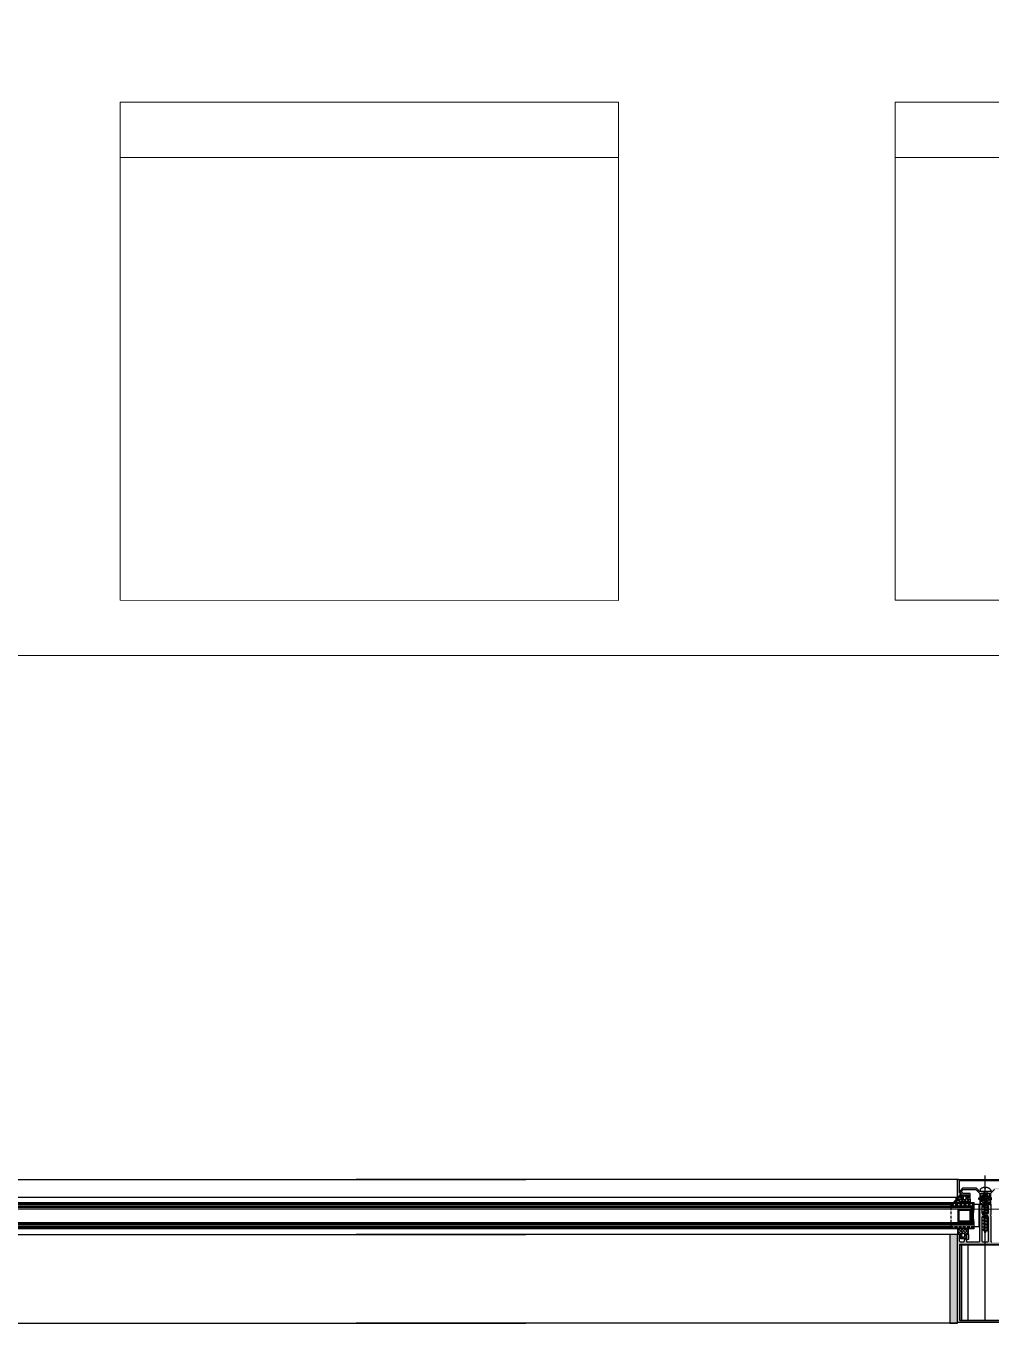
# Model space of a CAD drawing. Header units: millimetres. Extents: x 809 to 8159, y 33 to 4533.
# Drawn here: x 3333.8 to 3421, y 3467.1 to 3584.2 of the extents above; entities that cross this region are included whole.
import ezdxf

# ---------------------------------------------------------------- set-up
doc = ezdxf.new("R2010")
doc.units = ezdxf.units.MM
doc.linetypes.add('DASHDOT', pattern=[25.4, 12.7, -6.35, 0, -6.35])
doc.linetypes.add('HIDDEN', pattern=[0.375, 0.25, -0.125])
for name, color, linetype in [('1', 3, 'Continuous'), ('11', 11, 'Continuous'), ('3', 11, 'Continuous'), ('5', 11, 'Continuous'), ('EKSEN', 11, 'Continuous'), ('FITILLER', 240, 'Continuous'), ('GORUNUS-TARAMA', 11, 'Continuous')]:
    doc.layers.add(name, color=color, linetype=linetype)
doc.layers.add('cam', color=5, linetype='Continuous', lineweight=0)
doc.layers.add('TEFRİŞ', color=130, linetype='Continuous', lineweight=0)

# ---------------------------------------------------------------- blocks, each defined once
blk = doc.blocks.new('TABURE')
at = {"layer": 'TEFRİŞ'}
for p, q in [((34528.62, -4739.8), (34573.08, -4732.83)), ((34573.08, -4732.83), (34580.05, -4777.29)), ((34535.59, -4784.26), (34528.62, -4739.8)), ((34579.28, -4772.35), (34534.82, -4779.32)), ((34580.05, -4777.29), (34535.59, -4784.26))]:
    blk.add_line(p, q, dxfattribs=at)
blk = doc.blocks.new('ajsdfxcvzx')
h = blk.add_hatch(color=256)
edge = h.paths.add_edge_path()
edge.add_arc((35378.73, -5111.43), 0.05, 0, 90)
edge.add_line((35378.73, -5111.38), (35374.09, -5111.38))
edge.add_arc((35374.09, -5111.43), 0.05, 90, 180)
edge.add_line((35374.04, -5111.43), (35374.04, -5112.38))
edge.add_line((35374.04, -5112.38), (35374.17, -5112.49))
edge.add_arc((35374.14, -5112.53), 0.05, -40, 50, ccw=False)
edge.add_line((35374.18, -5112.56), (35373.95, -5112.84))
edge.add_arc((35373.93, -5112.83), 0.02, 180, 320, ccw=False)
edge.add_line((35373.91, -5112.83), (35373.91, -5111.3))
edge.add_arc((35373.96, -5111.3), 0.05, 90, 180, ccw=False)
edge.add_line((35373.96, -5111.25), (35378.86, -5111.25))
edge.add_arc((35378.86, -5111.3), 0.05, 0, 90, ccw=False)
edge.add_line((35378.91, -5111.3), (35378.91, -5112.83))
edge.add_arc((35378.89, -5112.83), 0.02, 220, 360, ccw=False)
edge.add_line((35378.87, -5112.84), (35378.64, -5112.56))
edge.add_arc((35378.68, -5112.53), 0.05, 130, 220, ccw=False)
edge.add_line((35378.65, -5112.49), (35378.78, -5112.38))
edge.add_line((35378.78, -5112.38), (35378.78, -5111.43))
h = blk.add_hatch(color=256)
edge = h.paths.add_edge_path()
edge.add_line((35377.89, -5112.62), (35378.49, -5112.62))
edge.add_line((35378.49, -5112.62), (35378.72, -5112.9))
edge.add_line((35378.72, -5112.9), (35378.52, -5112.9))
edge.add_line((35378.52, -5112.9), (35378.52, -5112.97))
edge.add_arc((35378.57, -5112.97), 0.05, 180, 270)
edge.add_line((35378.57, -5113.02), (35378.91, -5113.02))
edge.add_line((35378.91, -5113.02), (35378.91, -5112.92))
edge.add_line((35378.91, -5112.92), (35378.61, -5112.56))
edge.add_arc((35378.64, -5112.53), 0.05, 130, 220, ccw=False)
edge.add_line((35378.61, -5112.49), (35378.7, -5112.41))
edge.add_arc((35378.67, -5112.38), 0.05, 310, 400)
edge.add_line((35378.71, -5112.34), (35378.45, -5112.04))
edge.add_arc((35378.41, -5112.07), 0.05, 40, 90)
edge.add_line((35378.41, -5112.02), (35377.23, -5112.02))
edge.add_arc((35377.23, -5112.07), 0.05, 90, 135)
edge.add_line((35377.2, -5112.04), (35377.02, -5112.21))
edge.add_line((35377.02, -5112.21), (35377.02, -5112.26))
edge.add_line((35377.02, -5112.26), (35376.98, -5112.26))
edge.add_line((35376.98, -5112.26), (35376.92, -5112.31))
edge.add_arc((35376.89, -5112.28), 0.05, 270, 315, ccw=False)
edge.add_line((35376.89, -5112.33), (35375.93, -5112.33))
edge.add_arc((35375.93, -5112.28), 0.05, 225, 270, ccw=False)
edge.add_line((35375.9, -5112.31), (35375.84, -5112.26))
edge.add_line((35375.84, -5112.26), (35375.8, -5112.26))
edge.add_line((35375.8, -5112.26), (35375.8, -5112.21))
edge.add_line((35375.8, -5112.21), (35375.62, -5112.04))
edge.add_arc((35375.59, -5112.07), 0.05, 45, 90)
edge.add_line((35375.59, -5112.02), (35374.41, -5112.02))
edge.add_arc((35374.41, -5112.07), 0.05, 90, 140)
edge.add_line((35374.37, -5112.04), (35374.11, -5112.34))
edge.add_arc((35374.15, -5112.38), 0.05, 140, 230)
edge.add_line((35374.12, -5112.41), (35374.21, -5112.49))
edge.add_arc((35374.18, -5112.53), 0.05, -40, 50, ccw=False)
edge.add_line((35374.21, -5112.56), (35373.92, -5112.92))
edge.add_line((35373.92, -5112.92), (35373.92, -5113.02))
edge.add_line((35373.92, -5113.02), (35374.25, -5113.02))
edge.add_arc((35374.25, -5112.97), 0.05, 270, 360)
edge.add_line((35374.3, -5112.97), (35374.3, -5112.9))
edge.add_line((35374.3, -5112.9), (35374.1, -5112.9))
edge.add_line((35374.1, -5112.9), (35374.33, -5112.62))
edge.add_line((35374.33, -5112.62), (35374.93, -5112.62))
edge.add_line((35374.93, -5112.62), (35374.93, -5112.9))
edge.add_line((35374.93, -5112.9), (35374.8, -5112.9))
edge.add_line((35374.8, -5112.9), (35374.8, -5112.97))
edge.add_arc((35374.85, -5112.97), 0.05, 180, 270)
edge.add_line((35374.85, -5113.02), (35375.05, -5113.02))
edge.add_line((35375.05, -5113.02), (35375.05, -5112.55))
edge.add_arc((35375, -5112.55), 0.05, 0, 90)
edge.add_line((35375, -5112.5), (35374.43, -5112.5))
edge.add_arc((35374.43, -5112.45), 0.05, 230, 270, ccw=False)
edge.add_line((35374.39, -5112.49), (35374.29, -5112.4))
edge.add_arc((35374.32, -5112.36), 0.05, 140, 230, ccw=False)
edge.add_line((35374.28, -5112.33), (35374.42, -5112.16))
edge.add_arc((35374.46, -5112.19), 0.05, 90, 140, ccw=False)
edge.add_line((35374.46, -5112.14), (35375.54, -5112.14))
edge.add_arc((35375.54, -5112.19), 0.05, 45, 90, ccw=False)
edge.add_line((35375.57, -5112.16), (35375.9, -5112.48))
edge.add_arc((35375.86, -5112.52), 0.05, 0, 45, ccw=False)
edge.add_line((35375.91, -5112.52), (35375.91, -5112.92))
edge.add_line((35375.91, -5112.92), (35375.81, -5112.92))
edge.add_line((35375.81, -5112.92), (35375.81, -5113.02))
edge.add_line((35375.81, -5113.02), (35376.11, -5113.02))
edge.add_arc((35376.11, -5112.97), 0.05, 270, 360)
edge.add_line((35376.16, -5112.97), (35376.16, -5112.9))
edge.add_line((35376.16, -5112.9), (35376.03, -5112.9))
edge.add_line((35376.03, -5112.9), (35376.03, -5112.53))
edge.add_arc((35376.08, -5112.53), 0.05, 90, 180, ccw=False)
edge.add_line((35376.08, -5112.48), (35376.74, -5112.48))
edge.add_arc((35376.74, -5112.53), 0.05, 0, 90, ccw=False)
edge.add_line((35376.79, -5112.53), (35376.79, -5112.9))
edge.add_line((35376.79, -5112.9), (35376.66, -5112.9))
edge.add_line((35376.66, -5112.9), (35376.66, -5112.97))
edge.add_arc((35376.71, -5112.97), 0.05, 180, 270)
edge.add_line((35376.71, -5113.02), (35377.01, -5113.02))
edge.add_line((35377.01, -5113.02), (35377.01, -5112.92))
edge.add_line((35377.01, -5112.92), (35376.91, -5112.92))
edge.add_line((35376.91, -5112.92), (35376.91, -5112.52))
edge.add_arc((35376.96, -5112.52), 0.05, 135, 180, ccw=False)
edge.add_line((35376.92, -5112.48), (35377.25, -5112.16))
edge.add_arc((35377.28, -5112.19), 0.05, 90, 135, ccw=False)
edge.add_line((35377.28, -5112.14), (35378.36, -5112.14))
edge.add_arc((35378.36, -5112.19), 0.05, 40, 90, ccw=False)
edge.add_line((35378.4, -5112.16), (35378.54, -5112.33))
edge.add_arc((35378.5, -5112.36), 0.05, -50, 40, ccw=False)
edge.add_line((35378.53, -5112.4), (35378.43, -5112.49))
edge.add_arc((35378.39, -5112.45), 0.05, 270, 310, ccw=False)
edge.add_line((35378.39, -5112.5), (35377.82, -5112.5))
edge.add_arc((35377.82, -5112.55), 0.05, 90, 180)
edge.add_line((35377.77, -5112.55), (35377.77, -5113.02))
edge.add_line((35377.77, -5113.02), (35377.97, -5113.02))
edge.add_arc((35377.97, -5112.97), 0.05, 270, 360)
edge.add_line((35378.02, -5112.97), (35378.02, -5112.9))
edge.add_line((35378.02, -5112.9), (35377.89, -5112.9))
edge.add_line((35377.89, -5112.9), (35377.89, -5112.62))
h = blk.add_hatch(color=256)
edge = h.paths.add_edge_path()
edge.add_line((35374.16, -5116.24), (35374.16, -5116.31))
edge.add_line((35374.16, -5116.31), (35374.07, -5116.31))
edge.add_line((35374.07, -5116.31), (35374.07, -5116.79))
edge.add_arc((35374.17, -5116.79), 0.1, -180, -90)
edge.add_line((35374.17, -5116.89), (35374.45, -5116.89))
edge.add_arc((35374.45, -5116.79), 0.1, -90, 0)
edge.add_line((35374.55, -5116.79), (35374.55, -5116.71))
edge.add_arc((35374.6, -5116.71), 0.05, 135, 180, ccw=False)
edge.add_line((35374.56, -5116.68), (35374.74, -5116.51))
edge.add_arc((35374.7, -5116.47), 0.05, -45, 0)
edge.add_line((35374.75, -5116.47), (35374.75, -5116.31))
edge.add_line((35374.75, -5116.31), (35374.66, -5116.31))
edge.add_line((35374.66, -5116.31), (35374.66, -5116.24))
edge.add_arc((35374.71, -5116.24), 0.05, -270, -180, ccw=False)
edge.add_line((35374.71, -5116.19), (35374.91, -5116.19))
edge.add_line((35374.91, -5116.19), (35374.91, -5116.63))
edge.add_arc((35374.86, -5116.63), 0.05, -90, 0, ccw=False)
edge.add_line((35374.86, -5116.68), (35374.79, -5116.68))
edge.add_arc((35374.79, -5116.73), 0.05, 90, 135)
edge.add_line((35374.76, -5116.7), (35374.72, -5116.73))
edge.add_arc((35374.76, -5116.76), 0.05, 135, 180)
edge.add_line((35374.71, -5116.76), (35374.71, -5116.84))
edge.add_arc((35374.76, -5116.84), 0.05, -180, -90)
edge.add_line((35374.76, -5116.89), (35375.01, -5116.89))
edge.add_line((35375.01, -5116.89), (35375.38, -5116.89))
edge.add_line((35375.38, -5116.89), (35375.41, -5116.92))
edge.add_line((35375.41, -5116.92), (35375.44, -5116.89))
edge.add_line((35375.44, -5116.89), (35375.81, -5116.89))
edge.add_arc((35375.82, -5116.8), 0.0919, -95.0705, 0.955)
edge.add_line((35375.91, -5116.8), (35375.91, -5114.52))
edge.add_arc((35375.91, -5114.5), 0.02, -90, 90)
edge.add_line((35375.91, -5114.48), (35375.91, -5114.46))
edge.add_arc((35375.91, -5114.44), 0.02, -90, 90)
edge.add_line((35375.91, -5114.42), (35375.91, -5113.49))
edge.add_line((35375.91, -5113.49), (35376.05, -5113.49))
edge.add_arc((35376.05, -5113.55), 0.06, 0, 90, ccw=False)
edge.add_line((35376.11, -5113.55), (35376.18, -5113.55))
edge.add_arc((35376.18, -5113.58), 0.03, 0, 90, ccw=False)
edge.add_line((35376.21, -5113.58), (35376.21, -5113.62))
edge.add_arc((35376.18, -5113.62), 0.03, -90, 0, ccw=False)
edge.add_line((35376.18, -5113.65), (35376.11, -5113.65))
edge.add_line((35376.11, -5113.65), (35376.11, -5114.29))
edge.add_line((35376.11, -5114.29), (35376.36, -5114.29))
edge.add_line((35376.36, -5114.29), (35376.41, -5114.34))
edge.add_line((35376.41, -5114.34), (35376.46, -5114.29))
edge.add_line((35376.46, -5114.29), (35376.71, -5114.29))
edge.add_line((35376.71, -5114.29), (35376.71, -5113.65))
edge.add_line((35376.71, -5113.65), (35376.64, -5113.65))
edge.add_arc((35376.64, -5113.62), 0.03, -180, -90, ccw=False)
edge.add_line((35376.61, -5113.62), (35376.61, -5113.58))
edge.add_arc((35376.64, -5113.58), 0.03, -270, -180, ccw=False)
edge.add_line((35376.64, -5113.55), (35376.71, -5113.55))
edge.add_arc((35376.77, -5113.55), 0.06, 90, 180, ccw=False)
edge.add_line((35376.77, -5113.49), (35376.91, -5113.49))
edge.add_line((35376.91, -5113.49), (35376.91, -5114.42))
edge.add_arc((35376.91, -5114.44), 0.02, 90, 270)
edge.add_line((35376.91, -5114.46), (35376.91, -5114.48))
edge.add_arc((35376.91, -5114.5), 0.02, 90, 270)
edge.add_line((35376.91, -5114.52), (35376.91, -5116.8))
edge.add_arc((35377, -5116.8), 0.0919, 179.045, 275.0705)
edge.add_line((35377.01, -5116.89), (35377.38, -5116.89))
edge.add_line((35377.38, -5116.89), (35377.41, -5116.92))
edge.add_line((35377.41, -5116.92), (35377.44, -5116.89))
edge.add_line((35377.44, -5116.89), (35377.81, -5116.89))
edge.add_line((35377.81, -5116.89), (35378.06, -5116.89))
edge.add_arc((35378.06, -5116.84), 0.05, -90, 0)
edge.add_line((35378.11, -5116.84), (35378.11, -5116.76))
edge.add_arc((35378.06, -5116.76), 0.05, 0, 45)
edge.add_line((35378.1, -5116.73), (35378.06, -5116.7))
edge.add_arc((35378.03, -5116.73), 0.05, 45, 90)
edge.add_line((35378.03, -5116.68), (35377.96, -5116.68))
edge.add_arc((35377.96, -5116.63), 0.05, -180, -90, ccw=False)
edge.add_line((35377.91, -5116.63), (35377.91, -5116.19))
edge.add_line((35377.91, -5116.19), (35378.11, -5116.19))
edge.add_arc((35378.11, -5116.24), 0.05, 0, 90, ccw=False)
edge.add_line((35378.16, -5116.24), (35378.16, -5116.31))
edge.add_line((35378.16, -5116.31), (35378.07, -5116.31))
edge.add_line((35378.07, -5116.31), (35378.07, -5116.47))
edge.add_arc((35378.12, -5116.47), 0.05, 180, 225)
edge.add_line((35378.08, -5116.51), (35378.26, -5116.68))
edge.add_arc((35378.22, -5116.71), 0.05, 0, 45, ccw=False)
edge.add_line((35378.27, -5116.71), (35378.27, -5116.79))
edge.add_arc((35378.37, -5116.79), 0.1, -180, -90)
edge.add_line((35378.37, -5116.89), (35378.65, -5116.89))
edge.add_arc((35378.65, -5116.79), 0.1, -90, 0)
edge.add_line((35378.75, -5116.79), (35378.75, -5116.31))
edge.add_line((35378.75, -5116.31), (35378.66, -5116.31))
edge.add_line((35378.66, -5116.31), (35378.66, -5116.24))
edge.add_arc((35378.71, -5116.24), 0.05, -270, -180, ccw=False)
edge.add_line((35378.71, -5116.19), (35378.91, -5116.19))
edge.add_line((35378.91, -5116.19), (35378.91, -5124.18))
edge.add_line((35378.91, -5124.18), (35373.91, -5124.18))
edge.add_line((35373.91, -5124.18), (35373.91, -5116.19))
edge.add_line((35373.91, -5116.19), (35374.11, -5116.19))
edge.add_arc((35374.11, -5116.24), 0.05, 0, 90, ccw=False)
h.paths.add_polyline_path([(35378.71, -5117.08), (35378.71, -5123.98), (35374.11, -5123.98), (35374.11, -5117.08), (35376.41, -5117.08)], flags=16)
edge = h.paths.add_edge_path(flags=16)
edge.add_arc((35376.21, -5114.68), 0.1, 90, 180)
edge.add_line((35376.11, -5114.68), (35376.11, -5116.78))
edge.add_arc((35376.21, -5116.78), 0.1, -180, -90)
edge.add_line((35376.21, -5116.88), (35376.61, -5116.88))
edge.add_arc((35376.61, -5116.78), 0.1, -90, 0)
edge.add_line((35376.71, -5116.78), (35376.71, -5114.68))
edge.add_arc((35376.61, -5114.68), 0.1, 0, 90)
edge.add_line((35376.61, -5114.58), (35376.21, -5114.58))
h = blk.add_hatch()
h.set_pattern_fill('NET', color=256, angle=-90, style=0)
h.set_pattern_definition([(270, (35382.86816, -5172.36346), (-0.125, 2e-17), []), (180, (35382.86816, -5172.36346), (1e-17, 0.125), [])])
h.paths.add_polyline_path([(35375.12, -5113.94), (35375.12, -5115.1), (35375.41, -5115.1), (35375.37, -5114.91), (35375.35, -5114.67), (35375.35, -5114.41), (35375.38, -5114.08), (35375.4, -5113.94)])
at = {"layer": 'FITILLER'}
h = blk.add_hatch(dxfattribs=at)
h.set_pattern_fill('NET', color=256, scale=1.5, angle=-45, style=0)
h.set_pattern_definition([(315, (35390.8984, -5098.60583), (0.1325825, 0.1325825), []), (45, (35390.8984, -5098.60583), (-0.1325825, 0.1325825), [])])
edge = h.paths.add_edge_path(flags=16)
edge.add_arc((35374.53, -5112.85), 0.1, 90, 180)
edge.add_line((35374.43, -5112.85), (35374.43, -5112.97))
edge.add_arc((35374.53, -5112.97), 0.1, 180, 270)
edge.add_line((35374.53, -5113.07), (35374.58, -5113.07))
edge.add_arc((35374.58, -5112.97), 0.1, 270, 360)
edge.add_line((35374.68, -5112.97), (35374.68, -5112.85))
edge.add_arc((35374.58, -5112.85), 0.1, 0, 90)
edge.add_line((35374.58, -5112.75), (35374.53, -5112.75))
edge = h.paths.add_edge_path()
edge.add_arc((35373.57, -5113.01), 0.2, 319.7669, 350)
edge.add_line((35373.77, -5113.04), (35373.79, -5112.91))
edge.add_arc((35373.84, -5112.92), 0.05, 105, 170, ccw=False)
edge.add_line((35373.83, -5112.87), (35373.9, -5112.85))
edge.add_line((35373.9, -5112.85), (35373.9, -5113.02))
edge.add_line((35373.9, -5113.02), (35374.28, -5113.02))
edge.add_arc((35374.28, -5112.97), 0.05, 270, 360)
edge.add_line((35374.33, -5112.97), (35374.33, -5112.85))
edge.add_line((35374.33, -5112.85), (35374.23, -5112.85))
edge.add_line((35374.23, -5112.85), (35374.23, -5112.8))
edge.add_line((35374.23, -5112.8), (35374.3, -5112.67))
edge.add_arc((35374.35, -5112.7), 0.05, 90, 150, ccw=False)
edge.add_line((35374.35, -5112.65), (35374.76, -5112.65))
edge.add_arc((35374.76, -5112.7), 0.05, 30, 90, ccw=False)
edge.add_line((35374.8, -5112.67), (35374.88, -5112.8))
edge.add_line((35374.88, -5112.8), (35374.88, -5112.85))
edge.add_line((35374.88, -5112.85), (35374.78, -5112.85))
edge.add_line((35374.78, -5112.85), (35374.78, -5112.97))
edge.add_arc((35374.83, -5112.97), 0.05, 180, 270)
edge.add_line((35374.83, -5113.02), (35375.05, -5113.02))
edge.add_line((35375.05, -5113.02), (35375.05, -5113.37))
edge.add_line((35375.05, -5113.37), (35374.9, -5113.37))
edge.add_line((35374.9, -5113.37), (35374.9, -5113.22))
edge.add_arc((35374.85, -5113.22), 0.05, 360, 450)
edge.add_line((35374.85, -5113.17), (35374.83, -5113.17))
edge.add_arc((35374.83, -5113.22), 0.05, 90, 180)
edge.add_line((35374.78, -5113.22), (35374.78, -5113.37))
edge.add_line((35374.78, -5113.37), (35374.63, -5113.37))
edge.add_line((35374.63, -5113.37), (35374.63, -5113.22))
edge.add_arc((35374.58, -5113.22), 0.05, 0, 90)
edge.add_line((35374.58, -5113.17), (35374.56, -5113.17))
edge.add_arc((35374.56, -5113.22), 0.05, 90, 180)
edge.add_line((35374.51, -5113.22), (35374.51, -5113.37))
edge.add_line((35374.51, -5113.37), (35374.36, -5113.37))
edge.add_line((35374.36, -5113.37), (35374.36, -5113.22))
edge.add_arc((35374.31, -5113.22), 0.05, 0, 90)
edge.add_line((35374.31, -5113.17), (35374.29, -5113.17))
edge.add_arc((35374.29, -5113.22), 0.05, 90, 180)
edge.add_line((35374.24, -5113.22), (35374.24, -5113.37))
edge.add_line((35374.24, -5113.37), (35374.09, -5113.37))
edge.add_line((35374.09, -5113.37), (35374.09, -5113.22))
edge.add_arc((35374.04, -5113.22), 0.05, 0, 90)
edge.add_line((35374.04, -5113.17), (35373.93, -5113.17))
edge.add_arc((35373.93, -5113.22), 0.05, 90, 130)
edge.add_line((35373.9, -5113.19), (35373.58, -5113.45))
edge.add_arc((35373.55, -5113.42), 0.05, 139.7669, 319.7669, ccw=False)
edge.add_line((35373.51, -5113.39), (35373.72, -5113.14))
h = blk.add_hatch(dxfattribs=at)
h.set_pattern_fill('NET', color=256, scale=1.5, angle=-45, style=0)
h.set_pattern_definition([(315, (35454.4424, -5094.71168), (0.1325825, 0.1325825), []), (45, (35454.4424, -5094.71168), (-0.1325825, 0.1325825), [])])
edge = h.paths.add_edge_path(flags=16)
edge.add_arc((35376.39, -5113.02), 0.1, 180, 270, ccw=False)
edge.add_line((35376.29, -5113.02), (35376.29, -5112.86))
edge.add_arc((35376.39, -5112.86), 0.1, 90, 180, ccw=False)
edge.add_line((35376.39, -5112.76), (35376.44, -5112.76))
edge.add_arc((35376.44, -5112.86), 0.1, 0, 90, ccw=False)
edge.add_line((35376.54, -5112.86), (35376.54, -5113.02))
edge.add_arc((35376.44, -5113.02), 0.1, 270, 360, ccw=False)
edge.add_line((35376.44, -5113.12), (35376.39, -5113.12))
edge = h.paths.add_edge_path()
edge.add_line((35375.91, -5113.03), (35375.91, -5113.55))
edge.add_arc((35375.92, -5113.55), 0.01, 180, 315)
edge.add_line((35375.93, -5113.56), (35376.04, -5113.45))
edge.add_arc((35376.05, -5113.45), 0.00893, 45, 135, ccw=False)
edge.add_line((35376.05, -5113.45), (35376.16, -5113.56))
edge.add_arc((35376.17, -5113.55), 0.00893, 225, 315)
edge.add_line((35376.17, -5113.56), (35376.28, -5113.45))
edge.add_arc((35376.29, -5113.45), 0.00893, 45, 135, ccw=False)
edge.add_line((35376.3, -5113.45), (35376.4, -5113.56))
edge.add_arc((35376.41, -5113.55), 0.00893, 225, 315)
edge.add_line((35376.42, -5113.56), (35376.53, -5113.45))
edge.add_arc((35376.53, -5113.45), 0.00893, 45, 135, ccw=False)
edge.add_line((35376.54, -5113.45), (35376.65, -5113.56))
edge.add_arc((35376.66, -5113.55), 0.00893, 225, 315)
edge.add_line((35376.66, -5113.56), (35376.77, -5113.45))
edge.add_arc((35376.78, -5113.45), 0.00893, 45, 135, ccw=False)
edge.add_line((35376.78, -5113.45), (35376.89, -5113.56))
edge.add_arc((35376.9, -5113.55), 0.01, 225, 360)
edge.add_line((35376.91, -5113.55), (35376.91, -5113.03))
edge.add_line((35376.91, -5113.03), (35376.69, -5113.03))
edge.add_arc((35376.69, -5112.98), 0.05, 180, 270, ccw=False)
edge.add_line((35376.64, -5112.98), (35376.64, -5112.86))
edge.add_line((35376.64, -5112.86), (35376.74, -5112.86))
edge.add_line((35376.74, -5112.86), (35376.74, -5112.81))
edge.add_line((35376.74, -5112.81), (35376.66, -5112.68))
edge.add_arc((35376.62, -5112.71), 0.05, 30, 90)
edge.add_line((35376.62, -5112.66), (35376.2, -5112.66))
edge.add_arc((35376.2, -5112.71), 0.05, 90, 150)
edge.add_line((35376.16, -5112.68), (35376.09, -5112.81))
edge.add_line((35376.09, -5112.81), (35376.09, -5112.86))
edge.add_line((35376.09, -5112.86), (35376.19, -5112.86))
edge.add_line((35376.19, -5112.86), (35376.19, -5112.98))
edge.add_arc((35376.14, -5112.98), 0.05, 270, 360, ccw=False)
edge.add_line((35376.14, -5113.03), (35375.91, -5113.03))
h = blk.add_hatch(dxfattribs=at)
h.set_pattern_fill('DOTS', color=256, scale=1.2, angle=-135, style=0)
h.set_pattern_definition([(225, (35515.47206, -5022.02654), (0.026516504, -0.079549513), [0, -0.075])])
h.paths.add_polyline_path([(35373.9, -5116.22), (35373.22, -5116.22), (35373.22, -5124.22), (35373.9, -5124.22)])
h = blk.add_hatch(dxfattribs=at)
h.set_pattern_fill('NET', color=256, scale=1.5, angle=-45, style=0)
h.set_pattern_definition([(315, (35386.65688, -5102.58182), (0.1325825, 0.1325825), []), (45, (35386.65688, -5102.58182), (-0.1325825, 0.1325825), [])])
edge = h.paths.add_edge_path(flags=16)
edge.add_arc((35374.44, -5116.21), 0.1, 0, 90, ccw=False)
edge.add_line((35374.54, -5116.21), (35374.54, -5116.37))
edge.add_arc((35374.44, -5116.37), 0.1, 270, 360, ccw=False)
edge.add_line((35374.44, -5116.47), (35374.39, -5116.47))
edge.add_arc((35374.39, -5116.37), 0.1, 180, 270, ccw=False)
edge.add_line((35374.29, -5116.37), (35374.29, -5116.21))
edge.add_arc((35374.39, -5116.21), 0.1, 90, 180, ccw=False)
edge.add_line((35374.39, -5116.11), (35374.44, -5116.11))
edge = h.paths.add_edge_path()
edge.add_line((35374.91, -5116.2), (35374.91, -5115.68))
edge.add_arc((35374.9, -5115.68), 0.01, 0, 135)
edge.add_line((35374.89, -5115.67), (35374.78, -5115.78))
edge.add_arc((35374.78, -5115.78), 0.00893, 225, 315, ccw=False)
edge.add_line((35374.77, -5115.78), (35374.66, -5115.67))
edge.add_arc((35374.65, -5115.68), 0.00893, 45, 135)
edge.add_line((35374.65, -5115.67), (35374.54, -5115.78))
edge.add_arc((35374.53, -5115.78), 0.00893, 225, 315, ccw=False)
edge.add_line((35374.53, -5115.78), (35374.42, -5115.67))
edge.add_arc((35374.41, -5115.68), 0.00893, 45, 135)
edge.add_line((35374.4, -5115.67), (35374.29, -5115.78))
edge.add_arc((35374.29, -5115.78), 0.00893, 225, 315, ccw=False)
edge.add_line((35374.28, -5115.78), (35374.17, -5115.67))
edge.add_arc((35374.17, -5115.68), 0.00893, 45, 135)
edge.add_line((35374.16, -5115.67), (35374.05, -5115.78))
edge.add_arc((35374.04, -5115.78), 0.00893, 225, 315, ccw=False)
edge.add_line((35374.04, -5115.78), (35373.93, -5115.67))
edge.add_arc((35373.92, -5115.68), 0.01, 45, 180)
edge.add_line((35373.91, -5115.68), (35373.91, -5116.2))
edge.add_line((35373.91, -5116.2), (35374.14, -5116.2))
edge.add_arc((35374.14, -5116.25), 0.05, 0, 90, ccw=False)
edge.add_line((35374.19, -5116.25), (35374.19, -5116.37))
edge.add_line((35374.19, -5116.37), (35374.09, -5116.37))
edge.add_line((35374.09, -5116.37), (35374.09, -5116.42))
edge.add_line((35374.09, -5116.42), (35374.16, -5116.55))
edge.add_arc((35374.2, -5116.52), 0.05, 210, 270)
edge.add_line((35374.2, -5116.57), (35374.62, -5116.57))
edge.add_arc((35374.62, -5116.52), 0.05, 270, 330)
edge.add_line((35374.66, -5116.55), (35374.74, -5116.42))
edge.add_line((35374.74, -5116.42), (35374.74, -5116.37))
edge.add_line((35374.74, -5116.37), (35374.64, -5116.37))
edge.add_line((35374.64, -5116.37), (35374.64, -5116.25))
edge.add_arc((35374.69, -5116.25), 0.05, 90, 180, ccw=False)
edge.add_line((35374.69, -5116.2), (35374.91, -5116.2))
at = {"linetype": 'HIDDEN'}
for p, q in [((35373.33, -5113.52), (35375.41, -5113.52)), ((35373.33, -5115.52), (35373.33, -5113.52)), ((35375.39, -5115.52), (35373.33, -5115.52))]:
    blk.add_line(p, q, dxfattribs=at)
blk.add_line((35375.41, -5113.52), (35375.41, -5113.52))
at = {"elevation": 0}
for points in [[(35378.78, -5111.43, 0.414214), (35378.73, -5111.38), (35374.09, -5111.38, 0.414214), (35374.04, -5111.43), (35374.04, -5112.38), (35374.17, -5112.49, -0.414214), (35374.18, -5112.56), (35373.95, -5112.84, -0.700208), (35373.91, -5112.83), (35373.91, -5111.3, -0.414214), (35373.96, -5111.25), (35378.86, -5111.25, -0.414214), (35378.91, -5111.3), (35378.91, -5112.83, -0.700208), (35378.87, -5112.84), (35378.64, -5112.56, -0.414214), (35378.65, -5112.49), (35378.78, -5112.38)], [(35376.21, -5114.58, 0.414214), (35376.11, -5114.68), (35376.11, -5116.78, 0.414214), (35376.21, -5116.88), (35376.61, -5116.88, 0.414214), (35376.71, -5116.78), (35376.71, -5114.68, 0.414214), (35376.61, -5114.58)]]:
    blk.add_lwpolyline(points, format="xyb", close=True, dxfattribs=at)
for points in [[(35376.98, -5112.26), (35376.92, -5112.31, -0.198912), (35376.89, -5112.33), (35375.93, -5112.33, -0.198912), (35375.9, -5112.31), (35375.84, -5112.26), (35375.8, -5112.26), (35375.8, -5112.21), (35375.62, -5112.04, 0.198912), (35375.59, -5112.02), (35374.41, -5112.02, 0.221695), (35374.37, -5112.04), (35374.11, -5112.34, 0.414214), (35374.12, -5112.41), (35374.21, -5112.49, -0.414214), (35374.21, -5112.56), (35373.92, -5112.92), (35373.92, -5113.02), (35374.25, -5113.02, 0.414214), (35374.3, -5112.97), (35374.3, -5112.9), (35374.1, -5112.9), (35374.33, -5112.62), (35374.93, -5112.62), (35374.93, -5112.9), (35374.8, -5112.9), (35374.8, -5112.97, 0.414214), (35374.85, -5113.02), (35375.05, -5113.02), (35375.05, -5112.55, 0.414214), (35375, -5112.5), (35374.43, -5112.5, -0.176327), (35374.39, -5112.49), (35374.29, -5112.4, -0.414214), (35374.28, -5112.33), (35374.42, -5112.16, -0.221695), (35374.46, -5112.14), (35375.54, -5112.14, -0.198912), (35375.57, -5112.16), (35375.9, -5112.48, -0.198912), (35375.91, -5112.52), (35375.91, -5112.92), (35375.81, -5112.92), (35375.81, -5113.02), (35376.11, -5113.02, 0.414214), (35376.16, -5112.97), (35376.16, -5112.9), (35376.03, -5112.9), (35376.03, -5112.53, -0.414214), (35376.08, -5112.48), (35376.74, -5112.48, -0.414214), (35376.79, -5112.53), (35376.79, -5112.9), (35376.66, -5112.9), (35376.66, -5112.97, 0.414214), (35376.71, -5113.02), (35377.01, -5113.02)], [(35377.01, -5112.92), (35376.91, -5112.92), (35376.91, -5112.52, -0.198912), (35376.92, -5112.48), (35377.25, -5112.16, -0.198912)], [(35378.91, -5124.18), (35373.91, -5124.18), (35373.91, -5116.19), (35374.11, -5116.19, -0.414214), (35374.16, -5116.24), (35374.16, -5116.31), (35374.07, -5116.31), (35374.07, -5116.79, 0.414214), (35374.17, -5116.89), (35374.45, -5116.89, 0.414214), (35374.55, -5116.79), (35374.55, -5116.71, -0.198912), (35374.56, -5116.68), (35374.74, -5116.51, 0.198912), (35374.75, -5116.47), (35374.75, -5116.31), (35374.66, -5116.31), (35374.66, -5116.24, -0.414214), (35374.71, -5116.19), (35374.91, -5116.19), (35374.91, -5116.63, -0.414214), (35374.86, -5116.68), (35374.79, -5116.68, 0.198912), (35374.76, -5116.7), (35374.72, -5116.73, 0.198912), (35374.71, -5116.76), (35374.71, -5116.84, 0.414214), (35374.76, -5116.89), (35375.01, -5116.89), (35375.38, -5116.89), (35375.41, -5116.92), (35375.44, -5116.89), (35375.81, -5116.89, 0.445362), (35375.91, -5116.8), (35375.91, -5114.52, 1), (35375.91, -5114.48), (35375.91, -5114.46, 1), (35375.91, -5114.42), (35375.91, -5113.49), (35376.05, -5113.49, -0.414214), (35376.11, -5113.55), (35376.18, -5113.55, -0.414214), (35376.21, -5113.58), (35376.21, -5113.62, -0.414214), (35376.18, -5113.65), (35376.11, -5113.65), (35376.11, -5114.29), (35376.36, -5114.29), (35376.41, -5114.34), (35376.46, -5114.29), (35376.71, -5114.29), (35376.71, -5113.65), (35376.64, -5113.65, -0.414214), (35376.61, -5113.62), (35376.61, -5113.58, -0.414214), (35376.64, -5113.55), (35376.71, -5113.55, -0.414214), (35376.77, -5113.49), (35376.91, -5113.49), (35376.91, -5114.42, 1), (35376.91, -5114.46), (35376.91, -5114.48, 1), (35376.91, -5114.52), (35376.91, -5116.8, 0.445362), (35377.01, -5116.89)]]:
    blk.add_lwpolyline(points, format="xyb", dxfattribs=at)
for points in [[(35375.11, -5113.92), (35375.11, -5115.1), (35373.96, -5115.1), (35373.96, -5113.92)], [(35375.01, -5114.02), (35375.01, -5115), (35374.06, -5115), (35374.06, -5114.02)], [(35375.12, -5113.94), (35375.12, -5115.1), (35375.41, -5115.1), (35375.37, -5114.91), (35375.35, -5114.67), (35375.35, -5114.41), (35375.38, -5114.08), (35375.4, -5113.94)], [(35378.71, -5117.08), (35378.71, -5123.98), (35374.11, -5123.98), (35374.11, -5117.08), (35376.41, -5117.08)]]:
    blk.add_lwpolyline(points, close=True, dxfattribs=at)
at = {"layer": '1', "linetype": 'DASHDOT', "ltscale": 10}
for p, q in [((35375.94, -5112.16), (35375.94, -5112.31)), ((35375.94, -5112.31), (35376.89, -5112.31)), ((35376.17, -5112.51), (35376.27, -5112.47)), ((35376.55, -5112.64), (35376.17, -5112.51)), ((35376.17, -5112.51), (35376.65, -5112.61)), ((35376.17, -5112.71), (35376.27, -5112.67)), ((35376.17, -5112.71), (35376.65, -5112.81)), ((35376.27, -5112.31), (35376.27, -5112.47)), ((35376.27, -5112.47), (35376.65, -5112.61)), ((35376.27, -5112.47), (35376.27, -5112.47)), ((35376.27, -5112.54), (35376.27, -5112.67)), ((35376.27, -5112.67), (35376.65, -5112.81)), ((35376.55, -5112.31), (35376.55, -5112.57)), ((35376.55, -5112.48), (35376.55, -5112.46)), ((35376.55, -5112.48), (35376.55, -5112.46)), ((35376.55, -5112.48), (35376.55, -5112.57)), ((35376.55, -5112.48), (35376.55, -5112.48)), ((35376.55, -5112.48), (35376.55, -5112.48)), ((35376.65, -5112.61), (35376.55, -5112.64)), ((35376.55, -5112.64), (35376.55, -5112.77)), ((35376.89, -5112.16), (35376.89, -5112.31))]:
    blk.add_line(p, q, dxfattribs=at)
for centre, radius, start, end in [((35376.41, -5112.61), 0.653, 98.4072, 136.688), ((35376.41, -5111.87), 0.13, 222.6849, 317.3151), ((35376.41, -5112.61), 0.653, 43.312, 81.5928)]:
    blk.add_arc(centre, radius, start, end, dxfattribs=at)
at = {"layer": '11'}
for p, q in [((35376.55, -5112.84), (35376.17, -5112.71)), ((35376.17, -5112.91), (35376.27, -5112.87)), ((35376.55, -5113.04), (35376.17, -5112.91)), ((35376.17, -5112.91), (35376.65, -5113.01)), ((35376.17, -5113.11), (35376.27, -5113.07)), ((35376.55, -5113.24), (35376.17, -5113.11)), ((35376.17, -5113.11), (35376.65, -5113.21)), ((35376.17, -5113.31), (35376.27, -5113.27)), ((35376.17, -5113.31), (35376.55, -5113.44)), ((35376.65, -5113.41), (35376.17, -5113.31)), ((35376.17, -5113.51), (35376.27, -5113.47)), ((35376.55, -5113.64), (35376.17, -5113.51)), ((35376.55, -5113.64), (35376.17, -5113.51)), ((35376.17, -5113.51), (35376.65, -5113.61)), ((35376.17, -5113.71), (35376.27, -5113.67)), ((35376.55, -5113.84), (35376.17, -5113.71)), ((35376.17, -5113.71), (35376.65, -5113.81)), ((35376.27, -5112.74), (35376.27, -5112.87)), ((35376.27, -5112.87), (35376.65, -5113.01)), ((35376.27, -5112.94), (35376.27, -5113.07)), ((35376.27, -5113.07), (35376.65, -5113.21)), ((35376.27, -5113.14), (35376.27, -5113.27)), ((35376.27, -5113.27), (35376.65, -5113.41)), ((35376.27, -5113.34), (35376.27, -5113.47)), ((35376.27, -5113.47), (35376.65, -5113.61)), ((35376.27, -5113.54), (35376.27, -5113.67)), ((35376.27, -5113.67), (35376.65, -5113.81)), ((35376.27, -5113.74), (35376.27, -5113.9)), ((35376.65, -5112.81), (35376.55, -5112.84)), ((35376.55, -5112.84), (35376.55, -5112.97)), ((35376.65, -5113.01), (35376.55, -5113.04)), ((35376.55, -5113.04), (35376.55, -5113.17)), ((35376.65, -5113.21), (35376.55, -5113.24)), ((35376.55, -5113.24), (35376.55, -5113.37)), ((35376.55, -5113.44), (35376.65, -5113.41)), ((35376.55, -5113.44), (35376.55, -5113.57)), ((35376.65, -5113.61), (35376.55, -5113.64)), ((35376.55, -5113.64), (35376.55, -5113.77)), ((35376.65, -5113.81), (35376.55, -5113.84)), ((35376.55, -5113.84), (35376.55, -5114)), ((35376.17, -5113.94), (35376.27, -5113.9)), ((35376.17, -5113.94), (35376.65, -5114.04)), ((35376.55, -5114.07), (35376.17, -5113.94)), ((35376.17, -5114.18), (35376.27, -5114.14)), ((35376.55, -5114.31), (35376.17, -5114.18)), ((35376.55, -5114.31), (35376.17, -5114.18)), ((35376.17, -5114.18), (35376.65, -5114.28)), ((35376.17, -5114.42), (35376.27, -5114.38)), ((35376.17, -5114.42), (35376.65, -5114.52)), ((35376.55, -5114.55), (35376.17, -5114.42)), ((35376.55, -5114.55), (35376.17, -5114.42)), ((35376.17, -5114.66), (35376.27, -5114.62)), ((35376.55, -5114.79), (35376.17, -5114.66)), ((35376.55, -5114.79), (35376.17, -5114.66)), ((35376.17, -5114.66), (35376.65, -5114.76)), ((35376.17, -5114.94), (35376.27, -5114.9)), ((35376.17, -5114.94), (35376.65, -5115.04)), ((35376.55, -5115.08), (35376.17, -5114.94)), ((35376.55, -5115.08), (35376.17, -5114.94)), ((35376.27, -5113.9), (35376.65, -5114.04)), ((35376.27, -5113.97), (35376.27, -5114.14)), ((35376.27, -5114.14), (35376.65, -5114.28)), ((35376.27, -5114.21), (35376.27, -5114.38)), ((35376.27, -5114.38), (35376.65, -5114.52)), ((35376.27, -5114.45), (35376.27, -5114.62)), ((35376.27, -5114.62), (35376.65, -5114.76)), ((35376.27, -5114.69), (35376.27, -5114.9)), ((35376.27, -5114.9), (35376.65, -5115.04)), ((35376.27, -5114.98), (35376.27, -5115.19)), ((35376.65, -5114.04), (35376.55, -5114.07)), ((35376.55, -5114.07), (35376.55, -5114.24)), ((35376.65, -5114.28), (35376.55, -5114.31)), ((35376.55, -5114.31), (35376.55, -5114.48)), ((35376.65, -5114.52), (35376.55, -5114.55)), ((35376.55, -5114.55), (35376.55, -5114.72)), ((35376.65, -5114.76), (35376.55, -5114.79)), ((35376.55, -5114.79), (35376.55, -5115.01)), ((35376.65, -5115.04), (35376.55, -5115.08)), ((35376.17, -5115.23), (35376.27, -5115.19)), ((35376.17, -5115.23), (35376.65, -5115.33)), ((35376.55, -5115.36), (35376.17, -5115.23)), ((35376.55, -5115.36), (35376.17, -5115.23)), ((35376.17, -5115.51), (35376.27, -5115.48)), ((35376.17, -5115.51), (35376.65, -5115.61)), ((35376.55, -5115.65), (35376.17, -5115.51)), ((35376.55, -5115.65), (35376.17, -5115.51)), ((35376.19, -5115.81), (35376.29, -5115.77)), ((35376.19, -5115.81), (35376.6, -5115.88)), ((35376.5, -5115.91), (35376.19, -5115.81)), ((35376.27, -5115.19), (35376.65, -5115.33)), ((35376.27, -5115.26), (35376.27, -5115.48)), ((35376.27, -5115.48), (35376.65, -5115.61)), ((35376.27, -5115.55), (35376.27, -5115.7)), ((35376.29, -5115.77), (35376.27, -5115.7)), ((35376.29, -5115.77), (35376.6, -5115.88)), ((35376.41, -5116.11), (35376.32, -5115.85)), ((35376.41, -5116.11), (35376.5, -5115.91)), ((35376.6, -5115.88), (35376.5, -5115.91)), ((35376.53, -5115.85), (35376.55, -5115.8)), ((35376.55, -5115.08), (35376.55, -5115.29)), ((35376.65, -5115.33), (35376.55, -5115.36)), ((35376.55, -5115.36), (35376.55, -5115.58)), ((35376.65, -5115.61), (35376.55, -5115.65)), ((35376.55, -5115.65), (35376.55, -5115.8))]:
    blk.add_line(p, q, dxfattribs=at)
for centre, start, end in [((35376.29, -5115.7), 180, 199.1116), ((35376.53, -5115.8), 335.3251, 0)]:
    blk.add_arc(centre, 0.02, start, end, dxfattribs=at)
at = {"layer": '3'}
for p, q in [((35375.87, -5113.52), (35375.41, -5113.52)), ((35375.87, -5115.52), (35375.87, -5113.52)), ((35375.87, -5115.52), (35375.41, -5115.52))]:
    blk.add_line(p, q, dxfattribs=at)
at = {"layer": '5'}
for p, q in [((35215.53, -5111.25), (35334.89, -5111.25)), ((35374, -5111.25), (35319.58, -5111.25)), ((35215.53, -5112.84), (35334.89, -5112.84)), ((35215.53, -5112.84), (35373.92, -5112.84)), ((35215.53, -5116.22), (35334.89, -5116.22)), ((35373.91, -5116.22), (35319.58, -5116.22)), ((35215.53, -5124.22), (35334.89, -5124.22)), ((35373.91, -5124.22), (35319.58, -5124.22))]:
    blk.add_line(p, q, dxfattribs=at)
at = {"layer": 'cam'}
for p, q in [((35334.89, -5113.32), (35214.03, -5113.32)), ((35334.89, -5113.42), (35214.03, -5113.42)), ((35334.89, -5113.62), (35214.03, -5113.62)), ((35334.89, -5113.72), (35214.03, -5113.72)), ((35334.89, -5113.82), (35214.03, -5113.82)), ((35334.89, -5113.52), (35216.17, -5113.52)), ((35319.58, -5113.32), (35375.41, -5113.32)), ((35319.58, -5113.42), (35375.41, -5113.42)), ((35319.58, -5113.52), (35373.29, -5113.52)), ((35319.58, -5113.62), (35375.41, -5113.62)), ((35319.58, -5113.72), (35375.41, -5113.72)), ((35319.58, -5113.82), (35375.41, -5113.82)), ((35375.41, -5113.32), (35375.41, -5113.92)), ((35334.89, -5113.92), (35214.03, -5113.92)), ((35319.58, -5113.92), (35375.41, -5113.92)), ((35334.89, -5115.12), (35214.03, -5115.12)), ((35334.89, -5115.22), (35214.03, -5115.22)), ((35334.89, -5115.32), (35214.03, -5115.32)), ((35334.89, -5115.42), (35214.03, -5115.42)), ((35334.89, -5115.62), (35214.03, -5115.62)), ((35334.89, -5115.72), (35214.03, -5115.72)), ((35334.89, -5115.52), (35216.18, -5115.52)), ((35319.58, -5115.12), (35375.41, -5115.12)), ((35319.58, -5115.22), (35375.41, -5115.22)), ((35319.58, -5115.32), (35375.41, -5115.32)), ((35319.58, -5115.42), (35375.41, -5115.42)), ((35319.58, -5115.52), (35373.29, -5115.52)), ((35319.58, -5115.62), (35375.41, -5115.62)), ((35319.58, -5115.72), (35375.41, -5115.72)), ((35375.41, -5115.12), (35375.41, -5115.72))]:
    blk.add_line(p, q, dxfattribs=at)
at = {"layer": 'EKSEN', "linetype": 'DASHDOT', "ltscale": 5}
blk.add_line((35376.41, -5123.89), (35376.41, -5110.89), dxfattribs=at)
at = {"layer": 'FITILLER', "elevation": 0}
for points in [[(35373.72, -5113.14, 0.132688), (35373.77, -5113.04), (35373.79, -5112.91, -0.291473), (35373.83, -5112.87), (35373.9, -5112.85), (35373.9, -5113.02), (35374.28, -5113.02, 0.414214), (35374.33, -5112.97), (35374.33, -5112.85), (35374.23, -5112.85), (35374.23, -5112.8), (35374.3, -5112.67, -0.267949), (35374.35, -5112.65), (35374.76, -5112.65, -0.267949), (35374.8, -5112.67), (35374.88, -5112.8), (35374.88, -5112.85), (35374.78, -5112.85), (35374.78, -5112.97, 0.414214), (35374.83, -5113.02), (35375.05, -5113.02), (35375.05, -5113.37), (35374.9, -5113.37), (35374.9, -5113.22, 0.414214), (35374.85, -5113.17), (35374.83, -5113.17, 0.414214), (35374.78, -5113.22), (35374.78, -5113.37), (35374.63, -5113.37), (35374.63, -5113.22, 0.414214), (35374.58, -5113.17), (35374.56, -5113.17, 0.414214), (35374.51, -5113.22), (35374.51, -5113.37), (35374.36, -5113.37), (35374.36, -5113.22, 0.414214), (35374.31, -5113.17), (35374.29, -5113.17, 0.414214), (35374.24, -5113.22), (35374.24, -5113.37), (35374.09, -5113.37), (35374.09, -5113.22, 0.414214), (35374.04, -5113.17), (35373.93, -5113.17, 0.176327), (35373.9, -5113.19), (35373.58, -5113.45, -1), (35373.51, -5113.39)], [(35375.91, -5113.03), (35375.91, -5113.55, 0.668179), (35375.93, -5113.56), (35376.04, -5113.45, -0.414214), (35376.05, -5113.45), (35376.16, -5113.56, 0.414214), (35376.17, -5113.56), (35376.28, -5113.45, -0.414214), (35376.3, -5113.45), (35376.4, -5113.56, 0.414214), (35376.42, -5113.56), (35376.53, -5113.45, -0.414214), (35376.54, -5113.45), (35376.65, -5113.56, 0.414214), (35376.66, -5113.56), (35376.77, -5113.45, -0.414214), (35376.78, -5113.45), (35376.89, -5113.56, 0.668179), (35376.91, -5113.55), (35376.91, -5113.03), (35376.69, -5113.03, -0.414214), (35376.64, -5112.98), (35376.64, -5112.86), (35376.74, -5112.86), (35376.74, -5112.81), (35376.66, -5112.68, 0.267949), (35376.62, -5112.66), (35376.2, -5112.66, 0.267949), (35376.16, -5112.68), (35376.09, -5112.81), (35376.09, -5112.86), (35376.19, -5112.86), (35376.19, -5112.98, -0.414214), (35376.14, -5113.03)], [(35374.53, -5112.75, 0.414214), (35374.43, -5112.85), (35374.43, -5112.97, 0.414214), (35374.53, -5113.07), (35374.58, -5113.07, 0.414214), (35374.68, -5112.97), (35374.68, -5112.85, 0.414214), (35374.58, -5112.75)], [(35376.39, -5113.12, -0.414214), (35376.29, -5113.02), (35376.29, -5112.86, -0.414214), (35376.39, -5112.76), (35376.44, -5112.76, -0.414214), (35376.54, -5112.86), (35376.54, -5113.02, -0.414214), (35376.44, -5113.12)], [(35374.91, -5116.2), (35374.91, -5115.68, 0.668179), (35374.89, -5115.67), (35374.78, -5115.78, -0.414214), (35374.77, -5115.78), (35374.66, -5115.67, 0.414214), (35374.65, -5115.67), (35374.54, -5115.78, -0.414214), (35374.53, -5115.78), (35374.42, -5115.67, 0.414214), (35374.4, -5115.67), (35374.29, -5115.78, -0.414214), (35374.28, -5115.78), (35374.17, -5115.67, 0.414214), (35374.16, -5115.67), (35374.05, -5115.78, -0.414214), (35374.04, -5115.78), (35373.93, -5115.67, 0.668179), (35373.91, -5115.68), (35373.91, -5116.2), (35374.14, -5116.2, -0.414214), (35374.19, -5116.25), (35374.19, -5116.37), (35374.09, -5116.37), (35374.09, -5116.42), (35374.16, -5116.55, 0.267949), (35374.2, -5116.57), (35374.62, -5116.57, 0.267949), (35374.66, -5116.55), (35374.74, -5116.42), (35374.74, -5116.37), (35374.64, -5116.37), (35374.64, -5116.25, -0.414214), (35374.69, -5116.2)], [(35374.44, -5116.11, -0.414214), (35374.54, -5116.21), (35374.54, -5116.37, -0.414214), (35374.44, -5116.47), (35374.39, -5116.47, -0.414214), (35374.29, -5116.37), (35374.29, -5116.21, -0.414214), (35374.39, -5116.11)]]:
    blk.add_lwpolyline(points, format="xyb", close=True, dxfattribs=at)
blk.add_lwpolyline([(35373.9, -5116.22), (35373.22, -5116.22), (35373.22, -5124.22), (35373.9, -5124.22)], close=True, dxfattribs=at)
at = {"layer": 'GORUNUS-TARAMA'}
for p, q in [((35374.13, -5117.14), (35374.13, -5123.98)), ((35374.13, -5117.14), (35378.69, -5117.14)), ((35374.27, -5117.14), (35374.27, -5123.98)), ((35374.83, -5117.14), (35374.83, -5123.98)), ((35374.13, -5123.98), (35378.69, -5123.98))]:
    blk.add_line(p, q, dxfattribs=at)

msp = doc.modelspace()

# ---------------------------------------------------------------- linework, layer by layer
at = {"layer": 'TEFRİŞ', "elevation": 0}
msp.add_lwpolyline([(3141.83, 3527.35), (3141.83, 3477.35), (3911.83, 3477.35), (3911.83, 3527.35)], close=True, dxfattribs=at)

# ---------------------------------------------------------------- block references
at = {"layer": 'GORUNUS-TARAMA'}
msp.add_blockref('ajsdfxcvzx', (-31955.96, 8591.27), dxfattribs=at)
at = {"layer": 'TEFRİŞ', "rotation": 171.0863108917131}
for p in [(36764.5, -6500.3), (36834.5, -6500.3)]:
    msp.add_blockref('TABURE', p, dxfattribs=at)

doc.saveas('drawing.dxf')
